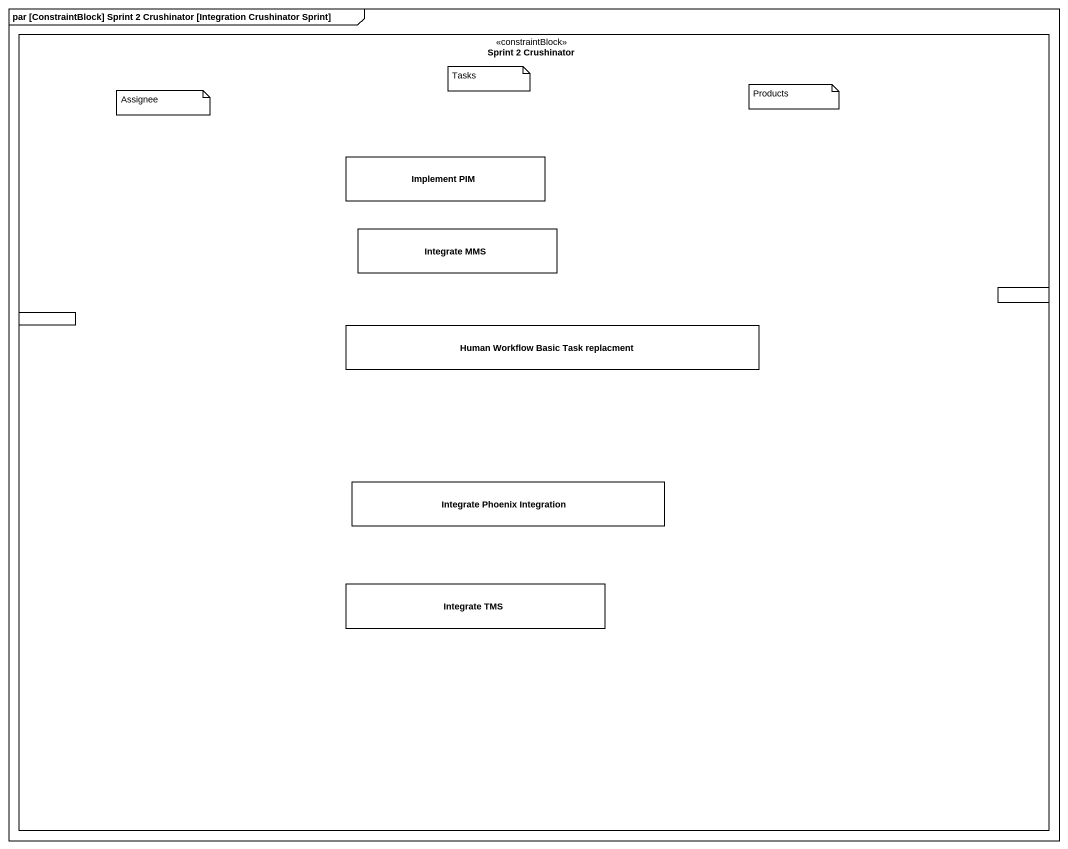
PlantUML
@startuml
mainframe par [ConstraintBlock] Sprint 2 Crushinator [Integration Crushinator Sprint]
rectangle "Sprint 2 Crushinator" as Sprint_2_Crushinator <<constraintBlock>> {
  rectangle "Implement PIM" as Implement_PIM
  rectangle "Integrate MMS" as Integrate_MMS
  port " " as port1
  port " " as port2
  rectangle "Human Workflow Basic Task replacment" as Human_Workflow_Basic_Task
  rectangle "Integrate Phoenix Integration" as Integrate_Phoenix
  rectangle "Integrate TMS" as Integrate_TMS
}
note as N1
  Tasks
end note
note as N2
  Products
end note
note as N3
  Assignee
end note
@enduml
